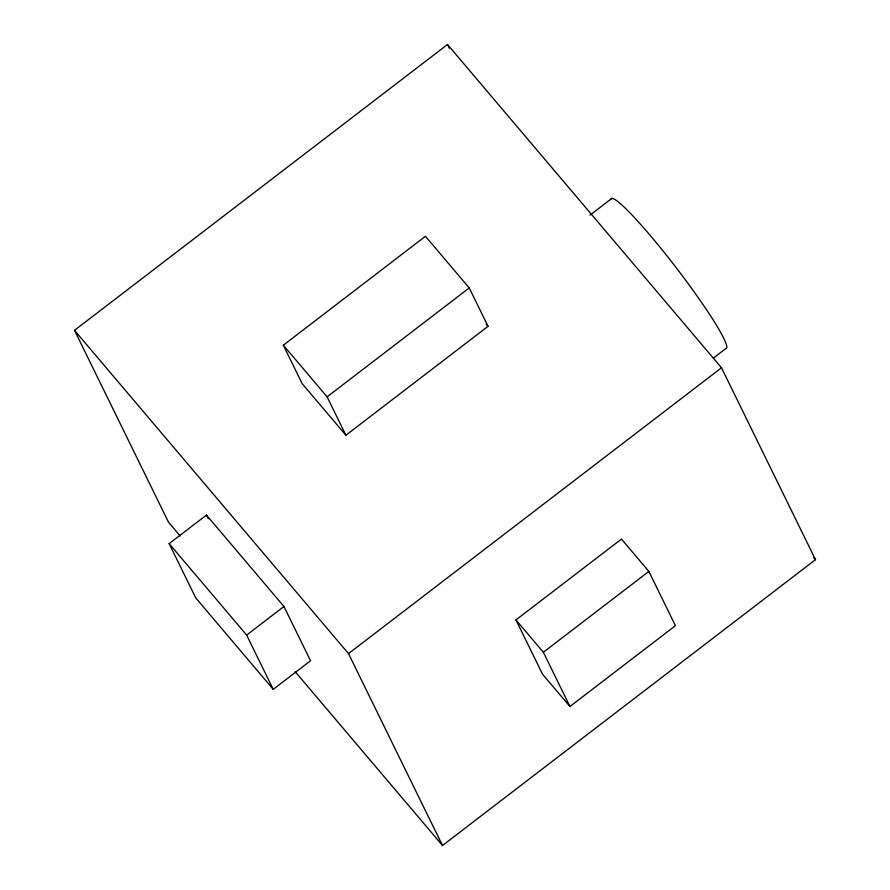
<?xml version="1.0" encoding="UTF-8"?>
<svg xmlns="http://www.w3.org/2000/svg" width="890" height="890" viewBox="0 0 890 890"><rect width="100%" height="100%" fill="white"/><g stroke="black" fill="none" stroke-linecap="round" stroke-linejoin="round"><path stroke-width="1.33" d="M180.181 535.991L168.51 522.219L74.504 330.335L447.503 44.5L721.49 367.781L815.496 559.665L442.497 845.5L295.168 671.672M283.332 345.198L425.453 236.284L469.23 287.937L488.032 326.319L345.91 435.232L302.133 383.579L283.332 345.198L327.108 396.851L345.91 435.232M327.108 396.851L469.23 287.937M590.003 215.135L611.942 198.314M169.156 543.645L206.458 515.065L283.954 606.502L310.543 660.769L273.241 689.361L195.744 597.913L169.156 543.645L246.652 635.082L273.241 689.361M246.652 635.082L283.954 606.502M713.591 357.936L725.65 348.68A94.451 9.389 52.5 0 0 674.909 266.032A94.451 9.389 52.5 0 0 610.874 199.616M442.497 845.5L348.502 653.616L721.49 367.781M515.955 619.93L621.454 539.084L648.855 571.413L675.443 625.681L569.934 706.527L542.544 674.197L515.955 619.93L543.356 652.259L569.934 706.527M543.356 652.259L648.855 571.413M813.694 557.552L815.496 559.665M486.24 324.205L488.032 326.319M74.504 330.335L348.502 653.616M447.503 44.5L449.328 48.238M206.458 515.065L208.271 518.759"/></g></svg>
